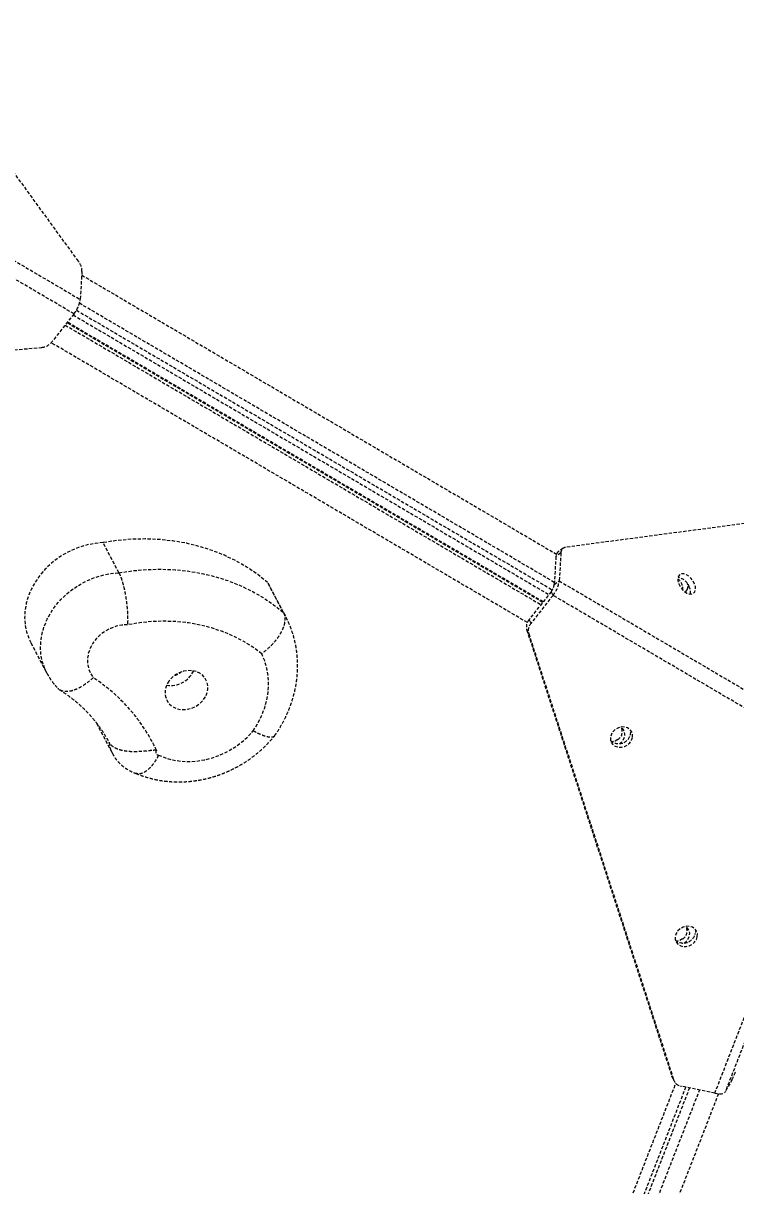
# Model space of a CAD drawing. Header units: millimetres. Extents: x -6061 to 5100, y -3651 to 3328.
# Drawn here: x -1957.8 to -1680.3, y -653.8 to -200.9 of the extents above; entities that cross this region are included whole.
import ezdxf

# ---------------------------------------------------------------- set-up
doc = ezdxf.new("R2010")
doc.units = ezdxf.units.MM
doc.linetypes.add('HIDDEN', pattern=[1.905, 1.27, -0.635])
for name, color, linetype in [('DIKOM_ОБЪЕКТ', 7, 'Continuous'), ('DIKOM_РАЗМЕР_ЗОНА', 7, 'Continuous'), ('DIKOM_РАЗМЕР_ОБЪЕКТА', 7, 'Continuous')]:
    doc.layers.add(name, color=color, linetype=linetype)
doc.styles.add('style1', font='arialbd.ttf', dxfattribs={"width": 0.8})
doc.dimstyles.new('1-50', dxfattribs={"dimtxt": 300, "dimasz": 200, "dimexe": 100, "dimexo": 0, "dimgap": 100, "dimtad": 1, "dimtxsty": 'style1', "dimcen": 200, "dimclrd": 7, "dimclre": 7, "dimclrt": 7, "dimadec": 1, "dimazin": 2, "dimtfac": 1, "dimtmove": 0, "dimatfit": 2, "dimfxl": 0, "dimlwd": 25, "dimlwe": 18, "dimarcsym": 0})

# ---------------------------------------------------------------- blocks, each defined once
blk = doc.blocks.new('*D0')
at = {"layer": 'Defpoints', "color": 0, "transparency": 16777216}
for p in [(3244.44, 1090.08), (-2954.24, -571.35), (3244.44, -1487.03)]:
    blk.add_point(p, dxfattribs=at)
at = {"layer": 'DIKOM_РАЗМЕР_ОБЪЕКТА', "color": 7, "lineweight": 18, "transparency": 16777216}
for p, q in [((3244.44, 1090.08), (3244.44, -1587.03)), ((-2954.24, -571.35), (-2954.24, -1587.03))]:
    blk.add_line(p, q, dxfattribs=at)
at = {"layer": 'DIKOM_РАЗМЕР_ОБЪЕКТА', "color": 7, "lineweight": 25, "transparency": 16777216}
blk.add_line((-2754.24, -1487.03), (3044.44, -1487.03), dxfattribs=at)
at = {"layer": 'DIKOM_РАЗМЕР_ОБЪЕКТА', "color": 7, "transparency": 16777216}
for points in [[(-2754.24, -1453.69), (-2754.24, -1520.36), (-2954.24, -1487.03)], [(3044.44, -1453.69), (3044.44, -1520.36), (3244.44, -1487.03)]]:
    blk.add_solid(points, dxfattribs=at)
at = {"layer": 'DIKOM_РАЗМЕР_ОБЪЕКТА', "color": 7, "transparency": 16777216, "insert": (279.31, -1118.98), "char_height": 300, "attachment_point": 5, "style": 'style1'}
blk.add_mtext('{\\fArial|b0|i0|c204|p34;\\H1.75x;6200}', dxfattribs=at)
blk = doc.blocks.new('*D1')
at = {"layer": 'Defpoints', "color": 0, "transparency": 16777216}
for p in [(2324.34, 3327.92), (-5419.16, -2822.08), (-1808.64, -2822.08)]:
    blk.add_point(p, dxfattribs=at)
at = {"layer": 'DIKOM_РАЗМЕР_ЗОНА', "color": 7, "lineweight": 18, "transparency": 16777216}
for p, q in [((2324.34, 3327.92), (-5519.16, 3327.92)), ((-1808.64, -2822.08), (-5519.16, -2822.08))]:
    blk.add_line(p, q, dxfattribs=at)
at = {"layer": 'DIKOM_РАЗМЕР_ЗОНА', "color": 7, "lineweight": 25, "transparency": 16777216}
blk.add_line((-5419.16, 3127.92), (-5419.16, -2622.08), dxfattribs=at)
at = {"layer": 'DIKOM_РАЗМЕР_ЗОНА', "color": 7, "transparency": 16777216}
for points in [[(-5452.49, 3127.92), (-5385.83, 3127.92), (-5419.16, 3327.92)], [(-5452.49, -2622.08), (-5385.83, -2622.08), (-5419.16, -2822.08)]]:
    blk.add_solid(points, dxfattribs=at)
at = {"layer": 'DIKOM_РАЗМЕР_ЗОНА', "color": 7, "transparency": 16777216, "insert": (-5787.21, -178.18), "char_height": 300, "attachment_point": 5, "rotation": 90, "style": 'style1'}
blk.add_mtext('{\\fArial|b0|i0|c204|p34;\\H1.75x;6150}', dxfattribs=at)
blk = doc.blocks.new('*D2')
at = {"layer": 'Defpoints', "color": 0, "transparency": 16777216}
for p in [(5097.78, 1174.32), (-4808.91, -571.39), (5097.78, -3550.63)]:
    blk.add_point(p, dxfattribs=at)
at = {"layer": 'DIKOM_РАЗМЕР_ЗОНА', "color": 7, "lineweight": 18, "transparency": 16777216}
for p, q in [((5097.78, 1174.32), (5097.78, -3650.63)), ((-4808.91, -571.39), (-4808.91, -3650.63))]:
    blk.add_line(p, q, dxfattribs=at)
at = {"layer": 'DIKOM_РАЗМЕР_ЗОНА', "color": 7, "lineweight": 25, "transparency": 16777216}
blk.add_line((-4608.91, -3550.63), (4897.78, -3550.63), dxfattribs=at)
at = {"layer": 'DIKOM_РАЗМЕР_ЗОНА', "color": 7, "transparency": 16777216}
for points in [[(-4608.91, -3517.3), (-4608.91, -3583.96), (-4808.91, -3550.63)], [(4897.78, -3517.3), (4897.78, -3583.96), (5097.78, -3550.63)]]:
    blk.add_solid(points, dxfattribs=at)
at = {"layer": 'DIKOM_РАЗМЕР_ЗОНА', "color": 7, "transparency": 16777216, "insert": (864.15, -3182.58), "char_height": 300, "attachment_point": 5, "style": 'style1'}
blk.add_mtext('{\\fArial|b0|i0|c204|p34;\\H1.75x;9900}', dxfattribs=at)
blk = doc.blocks.new('*D3')
at = {"layer": 'Defpoints', "color": 0, "transparency": 16777216}
for p in [(-3174.2, 1527.92), (2804.07, 1527.92), (-2373.39, -1022.08)]:
    blk.add_point(p, dxfattribs=at)
at = {"layer": 'DIKOM_РАЗМЕР_ОБЪЕКТА', "color": 7, "lineweight": 18, "transparency": 16777216}
for p, q in [((2804.07, 1527.92), (-3274.2, 1527.92)), ((-2373.39, -1022.08), (-3274.2, -1022.08))]:
    blk.add_line(p, q, dxfattribs=at)
at = {"layer": 'DIKOM_РАЗМЕР_ОБЪЕКТА', "color": 7, "lineweight": 25, "transparency": 16777216}
blk.add_line((-3174.2, -822.08), (-3174.2, 1327.92), dxfattribs=at)
at = {"layer": 'DIKOM_РАЗМЕР_ОБЪЕКТА', "color": 7, "transparency": 16777216}
for points in [[(-3207.54, 1327.92), (-3140.87, 1327.92), (-3174.2, 1527.92)], [(-3207.54, -822.08), (-3140.87, -822.08), (-3174.2, -1022.08)]]:
    blk.add_solid(points, dxfattribs=at)
at = {"layer": 'DIKOM_РАЗМЕР_ОБЪЕКТА', "color": 7, "transparency": 16777216, "insert": (-3542.25, 166.98), "char_height": 300, "attachment_point": 5, "rotation": 90, "style": 'style1'}
blk.add_mtext('{\\fArial|b0|i0|c204|p34;\\H1.75x;2550}', dxfattribs=at)

msp = doc.modelspace()

# ---------------------------------------------------------------- linework, layer by layer
at = {"layer": 'DIKOM_ОБЪЕКТ', "color": 7, "linetype": 'HIDDEN', "lineweight": 15}
for p, q in [((-1936.309, -293.534), (-2062.221, -120.249)), ((-2047.116, -242.905), (-1935.607, -308.444)), ((-1938.007, -314.087), (-2049.516, -248.549)), ((-1934.931, -297.533), (-1935.607, -308.444)), ((-1935.022, -298.999), (-1750.101, -407.692)), ((-1750.92, -418.685), (-1935.878, -309.97)), ((-1938.007, -314.087), (-1946.611, -324.998)), ((-1938.349, -314.52), (-1753.039, -423.442)), ((-1937.051, -312.683), (-1751.691, -421.635)), ((-1941.449, -318.451), (-1756.139, -427.374)), ((-1755.439, -426.486), (-1940.749, -317.563)), ((-1755.264, -426.263), (-1940.573, -317.341)), ((-1761.431, -434.332), (-1946.889, -325.323)), ((-2158.602, -345.51), (-1950.606, -327.154)), ((-1608.812, -386.756), (-1746.595, -405.045)), ((-1920.521, -414.959), (-1926.702, -403.203)), ((-1748.354, -407.201), (-1750.296, -408.612)), ((-1747.489, -405.392), (-1749.431, -406.803)), ((-1748.354, -407.201), (-1749.031, -418.111)), ((-1750.296, -408.612), (-1750.972, -419.522)), ((-1856.397, -430.5), (-1862.577, -418.744)), ((-1861.785, -420.171), (-1862.577, -418.744)), ((-1855.605, -431.927), (-1861.785, -420.171)), ((-1750.972, -419.522), (-1749.031, -418.111)), ((-1749.031, -418.111), (-1637.527, -483.656)), ((-1752.172, -422.343), (-1760.777, -433.254)), ((-1751.431, -423.754), (-1760.035, -434.665)), ((-1752.172, -422.343), (-1751.431, -423.754)), ((-1639.927, -489.299), (-1751.431, -423.754)), ((-1856.397, -430.5), (-1855.638, -431.866)), ((-1760.777, -433.254), (-1760.035, -434.665)), ((-1760.894, -438.664), (-1761.636, -437.253)), ((-1761.636, -437.253), (-1705.174, -611.054)), ((-1760.894, -438.664), (-1704.433, -612.464)), ((-1954.806, -442.268), (-1948.626, -454.024)), ((-1929.236, -473.592), (-1923.056, -485.347)), ((-1688.412, -617.738), (-1639.232, -491.438)), ((-1635.174, -490.9), (-1684.354, -617.2)), ((-1705.174, -611.054), (-1704.433, -612.464)), ((-1785.85, -825.171), (-1703.585, -613.868)), ((-1781.614, -825.848), (-1699.674, -615.381)), ((-1698.29, -615.671), (-1780.212, -826.092)), ((-1704.937, -611.617), (-1704.195, -613.028)), ((-1688.412, -617.738), (-1701.447, -615.01)), ((-1681.696, -612.388), (-1684.354, -617.2)), ((-1776.198, -826.792), (-1694.326, -616.501)), ((-1687.002, -617.941), (-1766.689, -822.625))]:
    msp.add_line(p, q, dxfattribs=at)
at = {"layer": 'DIKOM_ОБЪЕКТ', "color": 7, "linetype": 'HIDDEN', "lineweight": 15, "flags": 128}
for points in [[(-1862.577, -418.744), (-1866.421, -415.666), (-1870.525, -412.866), (-1874.872, -410.358), (-1879.44, -408.154), (-1884.208, -406.265), (-1889.153, -404.698), (-1894.253, -403.462), (-1899.482, -402.563), (-1904.817, -402.004), (-1910.232, -401.788), (-1915.702, -401.917), (-1921.2, -402.389), (-1926.702, -403.203)], [(-1926.702, -403.203), (-1929.821, -403.502), (-1932.932, -404.112), (-1935.996, -405.027), (-1938.975, -406.234), (-1941.833, -407.719), (-1944.535, -409.464), (-1947.046, -411.447), (-1949.337, -413.643), (-1951.378, -416.026), (-1953.145, -418.566), (-1954.617, -421.232), (-1955.773, -423.99), (-1956.602, -426.808), (-1957.091, -429.65), (-1957.236, -432.481), (-1957.035, -435.266), (-1956.489, -437.972), (-1955.606, -440.564), (-1954.806, -442.268)], [(-1948.601, -454.071), (-1949.426, -452.319), (-1950.309, -449.727), (-1950.854, -447.022), (-1951.056, -444.237), (-1950.911, -441.406), (-1950.421, -438.564), (-1949.593, -435.746), (-1948.436, -432.987), (-1946.965, -430.322), (-1945.198, -427.782), (-1943.156, -425.399), (-1940.866, -423.202), (-1938.354, -421.22), (-1935.653, -419.475), (-1932.795, -417.99), (-1929.815, -416.783), (-1926.751, -415.868), (-1923.64, -415.258), (-1920.521, -414.959)], [(-1920.521, -414.959), (-1915.02, -414.145), (-1909.521, -413.673), (-1904.052, -413.544), (-1898.637, -413.76), (-1893.302, -414.319), (-1888.072, -415.218), (-1882.973, -416.454), (-1878.028, -418.02), (-1873.26, -419.91), (-1868.692, -422.114), (-1864.345, -424.622), (-1860.24, -427.421), (-1856.397, -430.5)], [(-1702.467, -419.221), (-1701.922, -420.342), (-1701.17, -421.379), (-1700.273, -422.248), (-1699.304, -422.877), (-1698.341, -423.216), (-1697.462, -423.237), (-1696.738, -422.94), (-1696.228, -422.347), (-1695.974, -421.507), (-1695.995, -420.488), (-1696.291, -419.372), (-1696.837, -418.251), (-1697.589, -417.214), (-1698.485, -416.345), (-1699.455, -415.716), (-1700.418, -415.377), (-1701.297, -415.355), (-1702.02, -415.653), (-1702.53, -416.246), (-1702.784, -417.086), (-1702.763, -418.105), (-1702.467, -419.221)], [(-1700.055, -422.414), (-1699.614, -422.162), (-1699.13, -421.54)], [(-1864.905, -446.487), (-1868.377, -443.923), (-1872.083, -441.625), (-1876.003, -439.605), (-1880.115, -437.875), (-1884.398, -436.444), (-1888.828, -435.319), (-1893.383, -434.506), (-1898.036, -434.01), (-1902.764, -433.833), (-1907.542, -433.977), (-1912.343, -434.441), (-1917.141, -435.221)], [(-1917.141, -435.221), (-1919.381, -435.351), (-1921.617, -435.816), (-1923.788, -436.603), (-1925.834, -437.691), (-1927.7, -439.049), (-1929.335, -440.642), (-1930.693, -442.424), (-1931.738, -444.347), (-1932.44, -446.359), (-1932.782, -448.404), (-1932.752, -450.426), (-1932.353, -452.371), (-1931.594, -454.185), (-1930.497, -455.817)], [(-1868.213, -476.535), (-1866.414, -473.665), (-1864.917, -470.684), (-1863.736, -467.621), (-1862.883, -464.507), (-1862.368, -461.373), (-1862.194, -458.25), (-1862.364, -455.17), (-1862.877, -452.163), (-1863.727, -449.259), (-1864.905, -446.487)], [(-1901.03, -457.161), (-1901.86, -458.593), (-1902.376, -460.111), (-1902.558, -461.651), (-1902.397, -463.15), (-1901.901, -464.548), (-1901.089, -465.786), (-1899.996, -466.815), (-1898.665, -467.592), (-1897.151, -468.085), (-1895.516, -468.274), (-1893.827, -468.152), (-1892.154, -467.723), (-1890.564, -467.005), (-1889.124, -466.027), (-1887.891, -464.83), (-1886.916, -463.462), (-1886.239, -461.979), (-1885.888, -460.443), (-1885.878, -458.916), (-1886.208, -457.46), (-1886.865, -456.135), (-1887.823, -454.995), (-1889.042, -454.088), (-1890.471, -453.45), (-1892.054, -453.107), (-1893.724, -453.073), (-1895.414, -453.35), (-1897.054, -453.926), (-1898.577, -454.779), (-1899.92, -455.872), (-1901.03, -457.161)], [(-1720.453, -479.048), (-1720.438, -477.927), (-1720.772, -476.89), (-1721.43, -476.021), (-1722.357, -475.392), (-1723.48, -475.053), (-1724.706, -475.031), (-1725.937, -475.329), (-1727.072, -475.922), (-1728.02, -476.762), (-1728.704, -477.781), (-1729.069, -478.897), (-1729.084, -480.019), (-1728.75, -481.056), (-1728.092, -481.924), (-1727.165, -482.553), (-1726.042, -482.892), (-1724.816, -482.914), (-1723.586, -482.616), (-1722.45, -482.023), (-1721.502, -481.183), (-1720.818, -480.164), (-1720.453, -479.048)], [(-1725.512, -481.498), (-1724.77, -480.893), (-1724.001, -479.919), (-1723.538, -478.823), (-1723.419, -477.693), (-1723.652, -476.622), (-1724.219, -475.696), (-1724.952, -475.065)], [(-1905.101, -485.996), (-1902.389, -487.082), (-1899.518, -487.866), (-1896.523, -488.337), (-1893.443, -488.491), (-1890.316, -488.325), (-1887.182, -487.841), (-1884.078, -487.045), (-1881.046, -485.947), (-1878.122, -484.561), (-1875.343, -482.905), (-1872.744, -480.999), (-1870.357, -478.867), (-1868.213, -476.535)], [(-1726.175, -479.964), (-1727.253, -480.555), (-1728.418, -480.848)], [(-1721.237, -476.219), (-1721.179, -476.516), (-1721.195, -477.638)], [(-1695.222, -556.715), (-1695.207, -555.594), (-1695.541, -554.557), (-1696.199, -553.688), (-1697.126, -553.059), (-1698.249, -552.72), (-1699.475, -552.699), (-1700.705, -552.996), (-1701.841, -553.589), (-1702.789, -554.429), (-1703.473, -555.448), (-1703.838, -556.564), (-1703.853, -557.686), (-1703.519, -558.723), (-1702.861, -559.591), (-1701.934, -560.22), (-1700.811, -560.559), (-1699.585, -560.581), (-1698.354, -560.283), (-1697.219, -559.69), (-1696.271, -558.85), (-1695.587, -557.831), (-1695.222, -556.715)], [(-1700.279, -559.165), (-1699.535, -558.559), (-1698.766, -557.585), (-1698.303, -556.488), (-1698.184, -555.359), (-1698.417, -554.288), (-1698.984, -553.362), (-1699.716, -552.732)], [(-1696.006, -553.887), (-1695.948, -554.183), (-1695.964, -555.305)], [(-1700.937, -557.629), (-1702.016, -558.219), (-1703.189, -558.515)], [(-1704.937, -611.617), (-1704.988, -611.517), (-1705.174, -611.054)], [(-1688.412, -617.738), (-1687.674, -617.869), (-1686.978, -617.943), (-1686.338, -617.959), (-1685.766, -617.917), (-1685.273, -617.818), (-1684.869, -617.663), (-1684.56, -617.456), (-1684.354, -617.2)]]:
    msp.add_lwpolyline(points, dxfattribs=at)
at = {"layer": 'DIKOM_ОБЪЕКТ', "color": 7, "linetype": 'HIDDEN', "lineweight": 15}
for centre, radius, start, end in [((-1941.422, -297.532), 6.491, 359.98865, 38.0195), ((-1946.453, -307.163), 10.921, 320.65479, 353.26686), ((-1951.142, -321.383), 5.796, 275.3004, 321.40994), ((-1747.983, -408.606), 2.313, 128.75726, 180.12829), ((-1746.259, -407.115), 2.097, 99.22189, 182.35735), ((-1756.392, -418.883), 5.458, 320.64682, 353.27396), ((-1759.873, -416.831), 10.917, 320.6474, 353.26928), ((-1706.451, -421.609), 5.637, 358.4612, 49.69652), ((-1703.836, -422.491), 5.857, 16.95184, 79.01522), ((-1702.469, -420.263), 3.575, 339.06356, 16.39853), ((-1701.964, -422.415), 4.073, 347.98297, 23.62225), ((-1757.469, -436.056), 4.335, 139.72964, 196.02522), ((-1756.725, -437.468), 4.338, 139.74491, 196.0103), ((-1968.431, -513.756), 69.252, 25.35504, 56.78647), ((-1900.261, -449.131), 9.727, 260.21063, 335.25467), ((-1899.777, -450.052), 4.942, 282.30917, 313.15902), ((-1728.132, -476.829), 3.696, 301.97557, 27.24141), ((-1725.847, -476.823), 4.723, 227.67278, 350.07236), ((-1912.457, -479.794), 11.966, 185.65584, 207.71063), ((-1905.09, -484.896), 1.1, 133.69797, 269.41819), ((-1700.616, -554.49), 4.723, 227.67573, 350.07019), ((-1702.896, -554.494), 3.696, 302.01106, 27.24496), ((-1719.085, -593.293), 41.983, 332.94501, 337.65326), ((-1700.771, -611.194), 3.876, 199.13573, 259.95454)]:
    msp.add_arc(centre, radius, start, end, dxfattribs=at)
for points, knots in [([(-1920.521, -414.959), (-1920.316, -415.384), (-1919.902, -416.246), (-1919.306, -417.967), (-1918.745, -419.964), (-1918.247, -422.179), (-1917.818, -424.582), (-1917.479, -427.066), (-1917.238, -429.605), (-1917.092, -432.356), (-1917.103, -434.214), (-1917.14, -435.206), (-1917.141, -435.221)], [0, 0, 0, 0, 0.1053848, 0.2138259, 0.3192131, 0.42765, 0.5331333, 0.6416629, 0.7474217, 0.8562198, 0.997848, 1, 1, 1, 1]), ([(-1856.397, -430.5), (-1856.224, -430.918), (-1855.877, -431.754), (-1855.796, -433.287), (-1856.053, -434.975), (-1856.658, -436.789), (-1857.599, -438.675), (-1858.845, -440.585), (-1860.371, -442.464), (-1862.353, -444.484), (-1863.937, -445.79), (-1864.894, -446.479), (-1864.905, -446.487)], [0, 0, 0, 0, 0.1058238, 0.2116538, 0.3174595, 0.4232727, 0.5294692, 0.6356709, 0.742877, 0.8500932, 0.9982813, 1, 1, 1, 1]), ([(-1859.955, -478.529), (-1859.57, -477.98), (-1858.432, -476.352), (-1856.751, -473.526), (-1855.001, -470.037), (-1853.55, -466.447), (-1852.402, -462.786), (-1851.567, -459.079), (-1851.05, -455.351), (-1850.852, -451.629), (-1850.972, -447.937), (-1851.41, -444.3), (-1852.156, -440.74), (-1853.215, -437.286), (-1854.381, -434.318), (-1855.303, -432.566), (-1855.668, -431.873)], [0, 0, 0, 0, 0.0394257, 0.1169086, 0.1943325, 0.2715505, 0.3485072, 0.4251554, 0.5014518, 0.5773689, 0.6528939, 0.7280336, 0.8028125, 0.8772722, 0.9514749, 1, 1, 1, 1]), ([(-1948.569, -454.066), (-1948.237, -454.681), (-1947.461, -456.12), (-1945.986, -458.142), (-1944.756, -459.45), (-1944.168, -460.075)], [0, 0, 0, 0, 0.2804508, 0.6560124, 1, 1, 1, 1]), ([(-1930.497, -455.817), (-1930.509, -455.828), (-1931.339, -456.591), (-1932.823, -457.82), (-1934.954, -459.25), (-1936.832, -460.246), (-1938.644, -460.933), (-1940.308, -461.272), (-1941.824, -461.271), (-1943.085, -460.883), (-1943.872, -460.464), (-1944.141, -460.095), (-1944.161, -460.068)], [0, 0, 0, 0, 0.0022708, 0.1612632, 0.2787923, 0.3996989, 0.5167158, 0.637095, 0.753893, 0.8740531, 0.9908418, 1, 1, 1, 1]), ([(-1943.729, -460.469), (-1943.165, -460.831), (-1941.422, -461.951), (-1938.649, -463.984), (-1935.502, -466.642), (-1932.583, -469.507), (-1929.893, -472.565), (-1927.469, -475.82), (-1925.755, -478.419), (-1924.936, -479.975), (-1924.746, -480.336)], [0, 0, 0, 0, 0.0697471, 0.215686, 0.3620932, 0.5092582, 0.657168, 0.8057535, 0.9549018, 1, 1, 1, 1]), ([(-1913.883, -493.091), (-1913.734, -493.158), (-1912.525, -493.704), (-1910.152, -494.523), (-1906.741, -495.452), (-1903.223, -496.08), (-1899.631, -496.422), (-1895.987, -496.47), (-1892.32, -496.224), (-1888.655, -495.684), (-1885.02, -494.853), (-1881.442, -493.738), (-1877.947, -492.346), (-1874.561, -490.685), (-1871.309, -488.768), (-1868.215, -486.607), (-1865.303, -484.218), (-1862.651, -481.663), (-1860.923, -479.741), (-1860.089, -478.705), (-1859.988, -478.58)], [0, 0, 0, 0, 0.0084789, 0.0687302, 0.1291668, 0.1899138, 0.2509517, 0.3122549, 0.3737821, 0.4355075, 0.4973942, 0.5594109, 0.6215394, 0.683753, 0.7460415, 0.8083868, 0.8707649, 0.9331634, 0.99193, 1, 1, 1, 1]), ([(-1859.961, -478.524), (-1859.967, -478.539), (-1860.045, -478.769), (-1860.513, -478.979), (-1861.382, -479.11), (-1862.581, -478.946), (-1864.04, -478.515), (-1865.88, -477.767), (-1867.336, -477.024), (-1868.193, -476.546), (-1868.213, -476.535)], [0, 0, 0, 0, 0.0110238, 0.1675297, 0.3240613, 0.4805886, 0.6372112, 0.7938266, 0.9951021, 1, 1, 1, 1]), ([(-1905.85, -484.1), (-1905.858, -484.1), (-1906.479, -484.08), (-1907.783, -484.194), (-1909.912, -484.426), (-1912.248, -484.637), (-1914.667, -484.715), (-1916.967, -484.607), (-1919.042, -484.296), (-1920.885, -483.769), (-1922.405, -483.037), (-1923.627, -482.112), (-1924.116, -481.356), (-1924.365, -480.973)], [0, 0, 0, 0, 0.0010713, 0.0812528, 0.1643776, 0.268219, 0.3751057, 0.478071, 0.5839527, 0.6864845, 0.7919583, 0.8944858, 1, 1, 1, 1]), ([(-1923.013, -485.343), (-1922.846, -485.677), (-1922.345, -486.678), (-1921.218, -488.171), (-1919.691, -489.781), (-1917.958, -491.153), (-1916.064, -492.247), (-1914.605, -492.92), (-1913.766, -493.137), (-1913.631, -493.172)], [0, 0, 0, 0, 0.08924511, 0.26741067, 0.44390528, 0.61901658, 0.79309497, 0.96654306, 1, 1, 1, 1]), ([(-1905.101, -485.996), (-1905.106, -486.007), (-1905.519, -486.97), (-1906.431, -488.519), (-1907.828, -490.346), (-1909.143, -491.673), (-1910.451, -492.636), (-1911.71, -493.205), (-1912.788, -493.398), (-1913.378, -493.225), (-1913.625, -493.152)], [0, 0, 0, 0, 0.0022217, 0.1894419, 0.3311686, 0.4729016, 0.6145348, 0.7561628, 0.8977606, 1, 1, 1, 1])]:
    msp.add_open_spline(points, degree=3, knots=knots, dxfattribs=at)

# ---------------------------------------------------------------- dimensions: what is measured, and where the dimension line sits
at = {"layer": 'DIKOM_РАЗМЕР_ЗОНА'}
dim = msp.add_linear_dim(base=(-5419.159, -2822.077), p1=(2324.34, 3327.923), p2=(-1808.638, -2822.077), angle=90, text='{\\fArial|b0|i0|c204|p34;\\H1.75x;<>}', dimstyle='1-50', dxfattribs=at)
dim.commit()
dim.dimension.update_dxf_attribs({"geometry": '*D1', "text_midpoint": (-5419.159, -178.183), "dimtype": 160})
dim = msp.add_linear_dim(base=(5097.777, -3550.63), p1=(-4808.913, -571.389), p2=(5097.777, 1174.316), text='{\\fArial|b0|i0|c204|p34;\\H1.75x;9900}', dimstyle='1-50', dxfattribs=at)
dim.commit()
dim.dimension.update_dxf_attribs({"geometry": '*D2', "text_midpoint": (864.153, -3550.63), "dimtype": 160})
at = {"layer": 'DIKOM_РАЗМЕР_ОБЪЕКТА'}
dim = msp.add_linear_dim(base=(-3174.204, 1527.923), p1=(-2373.391, -1022.077), p2=(2804.073, 1527.923), angle=90, text='{\\fArial|b0|i0|c204|p34;\\H1.75x;<>}', dimstyle='1-50', dxfattribs=at)
dim.commit()
dim.dimension.update_dxf_attribs({"geometry": '*D3', "text_midpoint": (-3174.204, 166.976), "dimtype": 160})
dim = msp.add_linear_dim(base=(3244.443, -1487.027), p1=(-2954.235, -571.349), p2=(3244.443, 1090.082), text='{\\fArial|b0|i0|c204|p34;\\H1.75x;6200}', dimstyle='1-50', dxfattribs=at)
dim.commit()
dim.dimension.update_dxf_attribs({"geometry": '*D0', "text_midpoint": (279.308, -1487.027), "dimtype": 160})

doc.saveas('drawing.dxf')
